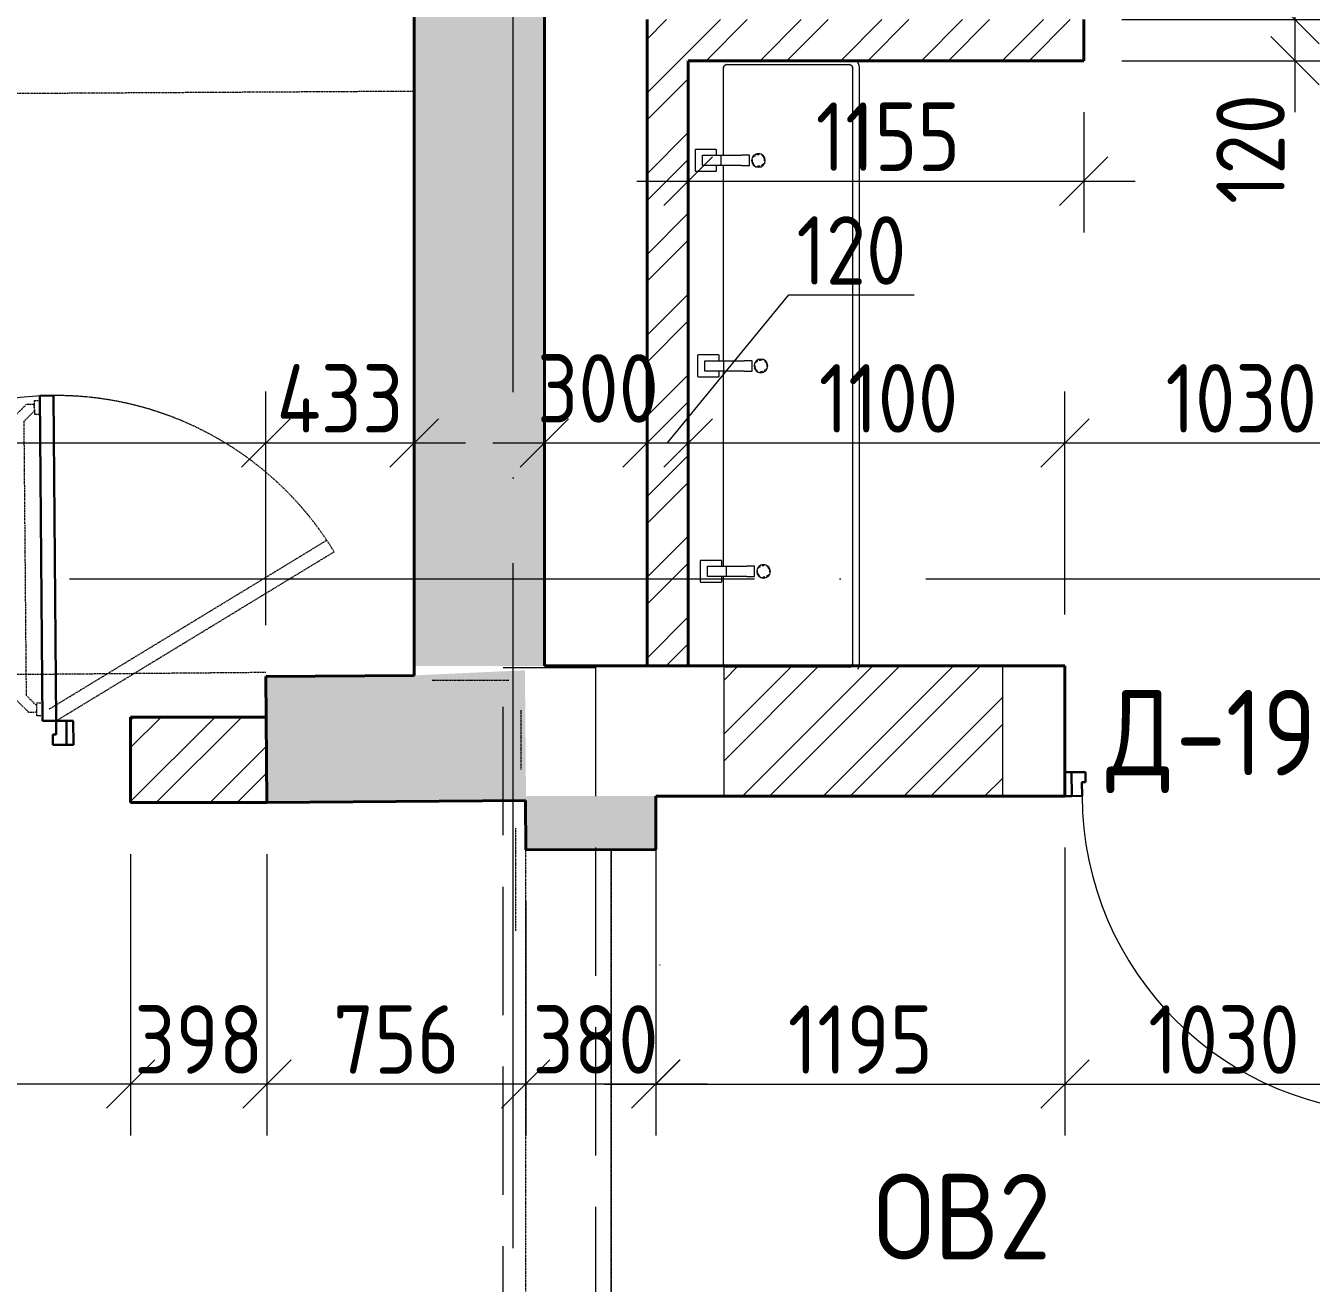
# Model space of a CAD drawing. Header units: millimetres. Extents: x -269164 to 430575, y -569542 to 36130.
# Drawn here: x 184469 to 188223, y -419422 to -415749 of the extents above; entities that cross this region are included whole.
import ezdxf

# ---------------------------------------------------------------- set-up
doc = ezdxf.new("R2010")
doc.units = ezdxf.units.MM
for name, pattern in [('ADSK_Линия сетки', [25, 20, -2.5, 0, -2.5]), ('ADSK_Сверху', [4.5, 3, -1.5]), ('ADSK_Штриховая_ш2 п1', [3, 2, -1]), ('GOST2.303 4', [7, 5, -2, 0])]:
    doc.linetypes.add(name, pattern=pattern)
for name, color, linetype, lineweight in [('Двери', 7, 'Continuous', 18), ('Каркас', 7, 'Continuous', 18), ('Марки', 7, 'Continuous', 20), ('Марки дверей', 7, 'Continuous', 20), ('Оси', 7, 'Continuous', 9), ('Перекрытие', 7, 'Continuous', 18), ('Размеры', 7, 'Continuous', 9), ('Сантехника', 7, 'Continuous', 18), ('Стены внутренние', 7, 'Continuous', 18), ('Стены штриховка', 7, 'Continuous', 18)]:
    doc.layers.add(name, color=color, linetype=linetype, lineweight=lineweight)
doc.layers.add('Линии', color=7, linetype='Continuous', lineweight=9, true_color=0x00a600)
doc.styles.add('GOST Common', font='GOST_Common.ttf', dxfattribs={"width": 0.9, "height": 200})
doc.styles.add('GOST Common_2', font='GOST_Common.ttf', dxfattribs={"width": 0.9, "height": 250})
doc.styles.add('ISOCPEUR_1', font='isocpeur.ttf', dxfattribs={"width": 0.9, "height": 250})
doc.dimstyles.new('ADSK_Основной_2_мм_Округление_до_1_мм_1', dxfattribs={"dimscale": 304.8, "dimtxt": 201.142999, "dimasz": 0.463911, "dimexe": 0.492126, "dimexo": 0.492126, "dimgap": 0.098425, "dimtad": 1, "dimdec": 0, "dimdsep": 46, "dimtxsty": 'GOST Common', "dimblk1": 'OBLIQUE', "dimblk2": 'OBLIQUE', "dimsah": 1, "dimcen": 0.09, "dimdle": 0.492126, "dimazin": 2, "dimtfac": 1, "dimtdec": 4, "dimtix": 1, "dimtmove": 1, "dimatfit": 3, "dimfxl": 1, "dimtvp": 1, "dimtolj": 1, "dimtzin": 0, "dimlwd": 20, "dimlwe": 20, "dimarcsym": 2})

# ---------------------------------------------------------------- blocks, each defined once
blk = doc.blocks.new('AC_Дверь_Двупольная - Д-16л 1700х2200h-2309824-03 План 3-го этажа маркировочный')
at = {"layer": 'Двери', "linetype": 'ADSK_Сверху', "lineweight": 9}
for p, q in [((720.3, 940.4), (677.5, 897.6)), ((744, 940.4), (720.3, 940.4)), ((760, 951), (744, 951)), ((744, 951), (744, 912.5)), ((744, 931.7), (744, 940.4)), ((744, 921.7), (713.9, 891.6)), ((744, 912.5), (760, 912.5)), ((677.5, 84.3), (677.5, 897.6)), ((713.9, 90.4), (713.9, 891.6)), ((-760, 651), (-744, 651)), ((-744, 651), (-744, 612.5)), ((-744, 631.7), (-744, 640.4)), ((-744, 640.4), (-720.3, 640.4)), ((-720.3, 640.4), (-677.5, 597.6)), ((-744, 612.5), (-760, 612.5)), ((-744, 621.7), (-713.9, 591.6)), ((-713.9, 90.4), (-713.9, 591.6)), ((-677.5, 84.3), (-677.5, 597.6)), ((-744, 60.3), (-713.9, 90.4)), ((-720.3, 41.5), (-677.5, 84.3)), ((720.3, 41.5), (677.5, 84.3)), ((744, 60.3), (713.9, 90.4)), ((-744, 69.5), (-760, 69.5)), ((-744, 31), (-744, 69.5)), ((-744, 41.5), (-720.3, 41.5)), ((744, 41.5), (720.3, 41.5)), ((744, 31), (744, 69.5)), ((744, 69.5), (760, 69.5)), ((-760, 31), (-744, 31)), ((760, 31), (744, 31))]:
    blk.add_line(p, q, dxfattribs=at)
at = {"layer": 'Двери', "lineweight": 30}
for p, q in [((800, 966), (760, 966)), ((760, 966), (760, 16)), ((800, 16), (800, 966)), ((-800, 666), (-760, 666)), ((-800, 16), (-800, 666)), ((-760, 666), (-760, 16)), ((-850, 16), (-830, 16)), ((-850, -54), (-850, 16)), ((-830, 16), (-800, 16)), ((-830, -54), (-830, 16)), ((-830, 16), (-830, -54)), ((-760, 16), (-800, 16)), ((-800, 16), (-800, -24)), ((760, 16), (800, 16)), ((830, 16), (800, 16)), ((800, 16), (800, -24)), ((830, -54), (830, 16)), ((850, 16), (830, 16)), ((830, 16), (830, -54)), ((850, -54), (850, 16)), ((-800, -24), (-790, -24)), ((-790, -24), (-790, -54)), ((800, -24), (790, -24)), ((790, -24), (790, -54)), ((-830, -54), (-850, -54)), ((-790, -54), (-830, -54)), ((790, -54), (830, -54)), ((830, -54), (850, -54))]:
    blk.add_line(p, q, dxfattribs=at)
at = {"layer": 'Двери'}
for centre, radius, start, end in [((800, 16), 950, 90, 180), ((-800, 16), 650, 360, 90)]:
    blk.add_arc(centre, radius, start, end, dxfattribs=at)
blk = doc.blocks.new('AC_Дверь_Однопольная - Д-19п 1030х2200h-1983139-02 План 2-го этажа маркировочный')
at = {"layer": 'Двери', "lineweight": 30}
for p, q in [((-465, 1120), (-425, 1120)), ((-465, 190), (-465, 1120)), ((-425, 1120), (-425, 190)), ((-515, 190), (-495, 190)), ((-515, 120), (-515, 190)), ((-495, 190), (-465, 190)), ((-495, 120), (-495, 190)), ((-495, 190), (-495, 120)), ((-425, 190), (-465, 190)), ((-465, 190), (-465, 150)), ((465, 190), (495, 190)), ((465, 150), (465, 190)), ((495, 190), (495, 120)), ((495, 190), (515, 190)), ((495, 120), (495, 190)), ((515, 190), (515, 120)), ((-495, 120), (-515, 120)), ((-455, 120), (-495, 120)), ((-465, 150), (-455, 150)), ((-455, 150), (-455, 120)), ((455, 150), (465, 150)), ((455, 120), (455, 150)), ((495, 120), (455, 120)), ((515, 120), (495, 120))]:
    blk.add_line(p, q, dxfattribs=at)
at = {"layer": 'Двери'}
blk.add_arc((-465, 190), 930, 0, 90, dxfattribs=at)
blk = doc.blocks.new('Раковина с 2-3 кранами для санузла - 500x1800 3 taps-V140-01 План 1-го этажа кладочный')
at = {"layer": 'Сантехника'}
for p, q in [((995, 510), (-745, 510)), ((-745, 490), (995, 490)), ((-755, 123.2), (-755, 480)), ((1005, 480), (1005, 123.2)), ((-460, 189.1), (-490, 189.1)), ((-490, 189.1), (-490, 166.1)), ((-460, 189.1), (-490, 189.1)), ((-460, 166.1), (-460, 189.1)), ((140, 196.6), (110, 196.6)), ((110, 196.6), (110, 173.6)), ((140, 196.6), (110, 196.6)), ((140, 173.6), (140, 196.6)), ((740, 204.1), (710, 204.1)), ((710, 204.1), (710, 181.1)), ((740, 204.1), (710, 204.1)), ((740, 181.1), (740, 204.1)), ((-490, 106.5), (-490, 166.1)), ((-460, 166.1), (-460, 106.5)), ((110, 114), (110, 173.6)), ((140, 173.6), (140, 114)), ((710, 121.5), (710, 181.1)), ((740, 181.1), (740, 121.5)), ((-490, 113.2), (-745, 113.2)), ((110, 113.2), (-460, 113.2)), ((110, 79), (110, 114)), ((140, 114), (110, 114)), ((140, 114), (140, 79)), ((710, 113.2), (140, 113.2)), ((710, 86.5), (710, 121.5)), ((740, 121.5), (710, 121.5)), ((740, 121.5), (740, 86.5)), ((995, 113.2), (740, 113.2)), ((-506.8, 91.2), (-506.8, 31.6)), ((-490, 93.1), (-504.9, 93.1)), ((-490, 71.5), (-490, 106.5)), ((-460, 106.5), (-490, 106.5)), ((-460, 106.5), (-460, 71.5)), ((-445.4, 93.1), (-460, 93.1)), ((-443.5, 31.6), (-443.5, 91.2)), ((93.2, 98.7), (93.2, 39.1)), ((110, 100.6), (95.1, 100.6)), ((110, 59), (110, 79)), ((154.6, 100.6), (140, 100.6)), ((140, 79), (140, 59)), ((156.5, 39.1), (156.5, 98.7)), ((693.2, 106.2), (693.2, 46.6)), ((710, 108.1), (695.1, 108.1)), ((710, 66.5), (710, 86.5)), ((754.6, 108.1), (740, 108.1)), ((740, 86.5), (740, 66.5)), ((756.5, 46.6), (756.5, 106.2)), ((-490, 51.5), (-490, 71.5)), ((-460, 51.5), (-490, 51.5)), ((-460, 71.5), (-460, 51.5)), ((94.7, 37.6), (155, 37.6)), ((140, 59), (110, 59)), ((694.7, 45.1), (755, 45.1)), ((740, 66.5), (710, 66.5)), ((-505.3, 30.1), (-445, 30.1))]:
    blk.add_line(p, q, dxfattribs=at)
at = {"layer": 'Сантехника', "flags": 128}
for points in [[(-745, 510), (-746.2, 510), (-747.4, 509.9), (-748.6, 509.8), (-749.8, 509.6), (-751, 509.4), (-752.1, 509.1), (-753.3, 508.8), (-754.4, 508.5), (-755.6, 508.1), (-756.7, 507.6), (-757.8, 507.1), (-758.9, 506.6), (-759.9, 506), (-760.9, 505.4), (-761.9, 504.8), (-762.9, 504.1), (-763.9, 503.3), (-764.8, 502.6), (-765.7, 501.7)], [(-755, 480), (-755, 480.4), (-755, 480.8), (-754.9, 481.2), (-754.9, 481.6), (-754.8, 482), (-754.7, 482.4), (-754.6, 482.8), (-754.5, 483.1), (-754.4, 483.5), (-754.2, 483.9), (-754, 484.3), (-753.9, 484.6), (-753.7, 485), (-753.5, 485.3), (-753.3, 485.6), (-753, 486), (-752.8, 486.3), (-752.5, 486.6), (-752.2, 486.9), (-752, 487.2), (-751.7, 487.4), (-751.4, 487.7), (-751.1, 488), (-750.7, 488.2), (-750.4, 488.4), (-750.1, 488.6), (-749.7, 488.8), (-749.4, 489), (-749, 489.2), (-748.6, 489.3), (-748.2, 489.5), (-747.9, 489.6), (-747.5, 489.7), (-747.1, 489.8), (-746.7, 489.9), (-746.3, 489.9), (-745.9, 490), (-745.5, 490), (-745.1, 490), (-745, 490)], [(-751, 488), (-751.3, 487.8), (-751.6, 487.5), (-751.9, 487.2), (-752.2, 487), (-752.4, 486.7)], [(-745, 490), (-745.4, 490), (-745.8, 490), (-746.2, 489.9), (-746.6, 489.9)], [(1010.2, 505.9), (1009.1, 506.5), (1008.1, 507), (1007, 507.5), (1005.9, 508), (1004.7, 508.4), (1003.6, 508.7), (1002.4, 509.1), (1001.3, 509.3), (1000.1, 509.6), (998.9, 509.7), (997.7, 509.9), (996.5, 510), (995.3, 510), (995, 510)], [(996.3, 489.9), (995.9, 490), (995.5, 490), (995.1, 490), (995, 490)], [(995, 490), (995.4, 490), (995.8, 490), (996.2, 489.9), (996.6, 489.9), (997, 489.8), (997.4, 489.7), (997.8, 489.6), (998.1, 489.5), (998.5, 489.4), (998.9, 489.2), (999.3, 489), (999.6, 488.9), (1000, 488.7), (1000.3, 488.5), (1000.6, 488.3), (1001, 488), (1001.3, 487.8), (1001.6, 487.5), (1001.9, 487.2), (1002.2, 487), (1002.4, 486.7), (1002.7, 486.4), (1003, 486.1), (1003.2, 485.7), (1003.4, 485.4), (1003.6, 485.1), (1003.8, 484.7), (1004, 484.4), (1004.2, 484), (1004.3, 483.6), (1004.5, 483.2), (1004.6, 482.9), (1004.7, 482.5), (1004.8, 482.1), (1004.9, 481.7), (1004.9, 481.3), (1005, 480.9), (1005, 480.5), (1005, 480.1), (1005, 480)], [(-754.9, 481.3), (-755, 480.9), (-755, 480.5), (-755, 480.1), (-755, 480)], [(1003, 486), (1002.8, 486.3), (1002.5, 486.6), (1002.2, 486.9), (1002, 487.2), (1001.7, 487.4)], [(1005, 480), (1005, 480.4), (1005, 480.8), (1004.9, 481.2), (1004.9, 481.6)], [(-755, 123.2), (-755, 122.8), (-755, 122.4), (-754.9, 122), (-754.9, 121.6)], [(-745, 113.2), (-745.4, 113.2), (-745.8, 113.2), (-746.2, 113.2), (-746.6, 113.3), (-747, 113.4), (-747.4, 113.5), (-747.8, 113.6), (-748.1, 113.7), (-748.5, 113.8), (-748.9, 114), (-749.3, 114.1), (-749.6, 114.3), (-750, 114.5), (-750.3, 114.7), (-750.6, 114.9), (-751, 115.2), (-751.3, 115.4), (-751.6, 115.7), (-751.9, 115.9), (-752.2, 116.2), (-752.4, 116.5), (-752.7, 116.8), (-753, 117.1), (-753.2, 117.4), (-753.4, 117.8), (-753.6, 118.1), (-753.8, 118.5), (-754, 118.8), (-754.2, 119.2), (-754.3, 119.5), (-754.5, 119.9), (-754.6, 120.3), (-754.7, 120.7), (-754.8, 121.1), (-754.9, 121.5), (-754.9, 121.9), (-755, 122.3), (-755, 122.7), (-755, 123.1), (-755, 123.2)], [(-753, 117.2), (-752.8, 116.9), (-752.5, 116.6), (-752.2, 116.3), (-752, 116), (-751.7, 115.7)], [(-746.3, 113.3), (-745.9, 113.2), (-745.5, 113.2), (-745.1, 113.2), (-745, 113.2)], [(1005, 123.2), (1005, 122.8), (1005, 122.4), (1004.9, 122), (1004.9, 121.6), (1004.8, 121.2), (1004.7, 120.8), (1004.6, 120.4), (1004.5, 120), (1004.4, 119.6), (1004.2, 119.3), (1004, 118.9), (1003.9, 118.6), (1003.7, 118.2), (1003.5, 117.9), (1003.3, 117.5), (1003, 117.2), (1002.8, 116.9), (1002.5, 116.6), (1002.2, 116.3), (1002, 116), (1001.7, 115.7), (1001.4, 115.5), (1001.1, 115.2), (1000.7, 115), (1000.4, 114.8), (1000.1, 114.5), (999.7, 114.4), (999.4, 114.2), (999, 114), (998.6, 113.9), (998.2, 113.7), (997.9, 113.6), (997.5, 113.5), (997.1, 113.4), (996.7, 113.3), (996.3, 113.3), (995.9, 113.2), (995.5, 113.2), (995.1, 113.2), (995, 113.2)], [(995, 113.2), (995.4, 113.2), (995.8, 113.2), (996.2, 113.2), (996.6, 113.3)], [(1001, 115.2), (1001.3, 115.4), (1001.6, 115.7), (1001.9, 115.9), (1002.2, 116.2), (1002.4, 116.5)], [(1004.9, 121.9), (1005, 122.3), (1005, 122.7), (1005, 123.1), (1005, 123.2)]]:
    blk.add_lwpolyline(points, dxfattribs=at)
at = {"layer": 'Сантехника'}
for centre, radius, start, end in [((-475, 215), 20, 0, 180), ((-475, 215), 18.2, 95.8453, 146.6627), ((-475, 215), 18.2, 85.131, 94.1833), ((-475, 215), 18.2, 52.7593, 62.7191), ((-475, 215), 16.3, 36.8749, 45), ((-475, 215), 16.3, 36.8749, 45), ((-475, 215), 18.2, 45, 49.4056), ((-475, 215), 18.2, 28.9833, 39.7338), ((125, 222.5), 20, 0, 180), ((125, 222.5), 18.2, 165.1578, 180), ((125, 222.5), 18.2, 95.8453, 146.6627), ((125, 222.5), 18.2, 85.131, 94.1833), ((125, 222.5), 18.2, 52.7593, 62.7191), ((125, 222.5), 16.3, 36.8749, 45), ((125, 222.5), 16.3, 36.8749, 45), ((125, 222.5), 18.2, 45, 49.4056), ((125, 222.5), 18.2, 28.9833, 39.7338), ((125, 222.5), 16.3, 0, 18.6206), ((125, 222.5), 16.3, 0, 18.6206), ((125, 222.5), 18.2, 0, 11.3408), ((725, 230), 20, 0, 180), ((725, 230), 20, 180, 360), ((725, 230), 18.2, 165.1578, 180), ((725, 230), 18.2, 180, 191.3408), ((725, 230), 16.3, 175.3673, 180), ((725, 230), 16.3, 175.3673, 180), ((725, 230), 16.3, 180, 198.6206), ((725, 230), 16.3, 180, 198.6206), ((725, 230), 18.2, 95.8453, 146.6627), ((725, 230), 18.2, 85.131, 94.1833), ((725, 230), 18.2, 52.7593, 62.7191), ((725, 230), 16.3, 36.8749, 45), ((725, 230), 16.3, 36.8749, 45), ((725, 230), 18.2, 45, 49.4056), ((725, 230), 18.2, 28.9833, 39.7338), ((725, 230), 16.3, 0, 18.6206), ((725, 230), 16.3, 0, 18.6206), ((725, 230), 16.3, 355.3673, 360), ((725, 230), 16.3, 355.3673, 360), ((725, 230), 18.2, 345.1578, 360), ((725, 230), 18.2, 0, 11.3408), ((-475, 215), 20, 180, 360), ((-475, 215), 18.2, 165.1578, 180), ((-475, 215), 18.2, 180, 191.3408), ((-475, 215), 16.3, 175.3673, 180), ((-475, 215), 16.3, 175.3673, 180), ((-475, 215), 16.3, 180, 198.6206), ((-475, 215), 16.3, 180, 198.6206), ((-475, 215), 18.2, 208.9833, 219.7338), ((-475, 215), 16.3, 216.8749, 225), ((-475, 215), 16.3, 216.8749, 225), ((-475, 215), 18.2, 225, 229.4056), ((-475, 215), 18.2, 232.7593, 242.7191), ((-475, 215), 18.2, 265.131, 274.1833), ((-475, 215), 18.2, 275.8453, 326.6627), ((-475, 215), 16.3, 0, 18.6206), ((-475, 215), 16.3, 0, 18.6206), ((-475, 215), 16.3, 355.3673, 360), ((-475, 215), 16.3, 355.3673, 360), ((-475, 215), 18.2, 345.1578, 360), ((-475, 215), 18.2, 0, 11.3408), ((125, 222.5), 20, 180, 360), ((125, 222.5), 18.2, 180, 191.3408), ((125, 222.5), 16.3, 175.3673, 180), ((125, 222.5), 16.3, 175.3673, 180), ((125, 222.5), 16.3, 180, 198.6206), ((125, 222.5), 16.3, 180, 198.6206), ((125, 222.5), 18.2, 208.9833, 219.7338), ((125, 222.5), 16.3, 216.8749, 225), ((125, 222.5), 16.3, 216.8749, 225), ((125, 222.5), 18.2, 225, 229.4056), ((125, 222.5), 18.2, 232.7593, 242.7191), ((125, 222.5), 18.2, 265.131, 274.1833), ((125, 222.5), 18.2, 275.8453, 326.6627), ((125, 222.5), 16.3, 355.3717, 360), ((125, 222.5), 16.3, 355.3717, 360), ((125, 222.5), 18.2, 345.1578, 360), ((725, 230), 18.2, 210.3973, 219.7338), ((725, 230), 16.3, 216.8749, 225), ((725, 230), 16.3, 216.8749, 225), ((725, 230), 18.2, 225, 229.4056), ((725, 230), 18.2, 232.7593, 242.7191), ((725, 230), 18.2, 265.131, 274.1833), ((725, 230), 18.2, 275.8453, 326.6627), ((-504.9, 91.2), 1.87, 90, 180), ((-504.9, 91.2), 1.87, 120, 150), ((-504.9, 91.2), 1.87, 120, 150), ((-504.9, 91.2), 1.87, 120, 150), ((-445.4, 91.2), 1.87, 0, 90), ((-445.4, 91.2), 1.87, 30, 60), ((-445.4, 91.2), 1.87, 30, 60), ((-445.4, 91.2), 1.87, 30, 60), ((95.1, 98.7), 1.87, 90, 180), ((95.1, 98.7), 1.87, 120, 150), ((95.1, 98.7), 1.87, 120, 150), ((95.1, 98.7), 1.87, 120, 150), ((154.6, 98.7), 1.87, 0, 90), ((154.6, 98.7), 1.87, 30, 60), ((154.6, 98.7), 1.87, 30, 60), ((154.6, 98.7), 1.87, 30, 60), ((695.1, 106.2), 1.87, 90, 180), ((695.1, 106.2), 1.87, 120, 150), ((695.1, 106.2), 1.87, 120, 150), ((695.1, 106.2), 1.87, 120, 150), ((754.6, 106.2), 1.87, 0, 90), ((754.6, 106.2), 1.87, 30, 60), ((754.6, 106.2), 1.87, 30, 60), ((754.6, 106.2), 1.87, 30, 60), ((94.7, 39.1), 1.49, 180, 270), ((155, 39.1), 1.49, 270, 360), ((694.7, 46.6), 1.49, 180, 270), ((755, 46.6), 1.49, 270, 360), ((-505.3, 31.6), 1.49, 180, 270), ((-445, 31.6), 1.49, 270, 360)]:
    blk.add_arc(centre, radius, start, end, dxfattribs=at)
blk = doc.blocks.new('_Oblique')
at = {"color": 0, "linetype": 'ByBlock', "lineweight": -2}
blk.add_line((-0.5, -0.5), (0.5, 0.5), dxfattribs=at)
blk = doc.blocks.new('*D12300')
at = {"layer": 'Defpoints', "color": 0, "transparency": 16777216}
for p in [(184775.8, -418018.3), (182775.9, -418041.6), (184775.8, -418839.8)]:
    blk.add_point(p, dxfattribs=at)
at = {"layer": 'Размеры', "color": 0, "lineweight": 20, "transparency": 16777216}
for p, q in [((184775.8, -418168.3), (184775.8, -418989.8)), ((182775.9, -418191.6), (182775.9, -418989.8)), ((182625.9, -418839.8), (184925.8, -418839.8))]:
    blk.add_line(p, q, dxfattribs=at)
at = {"layer": 'Размеры', "color": 0, "lineweight": 20, "transparency": 16777216, "xscale": 141.4, "yscale": 141.4, "zscale": 141.4, "rotation": 180}
blk.add_blockref('_Oblique', (182775.9, -418839.8), dxfattribs=at)
at = {"layer": 'Размеры', "color": 0, "lineweight": 20, "transparency": 16777216, "xscale": 141.4, "yscale": 141.4, "zscale": 141.4}
blk.add_blockref('_Oblique', (184775.8, -418839.8), dxfattribs=at)
at = {"layer": 'Размеры', "color": 0, "transparency": 16777216, "insert": (183775.9, -418709.8), "char_height": 200, "attachment_point": 5, "style": 'GOST Common'}
blk.add_mtext('\\A1;2000', dxfattribs=at)
blk = doc.blocks.new('*D12301')
at = {"layer": 'Defpoints', "color": 0, "transparency": 16777216}
for p in [(184775.8, -418018.3), (185173.8, -418018.3), (185173.8, -418839.8)]:
    blk.add_point(p, dxfattribs=at)
at = {"layer": 'Размеры', "color": 0, "lineweight": 20, "transparency": 16777216}
for p, q in [((184775.8, -418168.3), (184775.8, -418989.8)), ((185173.8, -418168.3), (185173.8, -418989.8)), ((184625.8, -418839.8), (185323.8, -418839.8))]:
    blk.add_line(p, q, dxfattribs=at)
at = {"layer": 'Размеры', "color": 0, "lineweight": 20, "transparency": 16777216, "xscale": 141.4, "yscale": 141.4, "zscale": 141.4, "rotation": 180}
blk.add_blockref('_Oblique', (184775.8, -418839.8), dxfattribs=at)
at = {"layer": 'Размеры', "color": 0, "lineweight": 20, "transparency": 16777216, "xscale": 141.4, "yscale": 141.4, "zscale": 141.4}
blk.add_blockref('_Oblique', (185173.8, -418839.8), dxfattribs=at)
at = {"layer": 'Размеры', "color": 0, "transparency": 16777216, "insert": (184974.8, -418709.8), "char_height": 200, "attachment_point": 5, "style": 'GOST Common'}
blk.add_mtext('\\A1;398', dxfattribs=at)
blk = doc.blocks.new('*D12302')
at = {"layer": 'Defpoints', "color": 0, "transparency": 16777216}
for p in [(185173.8, -418018.3), (185929.3, -418155.6), (185929.3, -418839.8)]:
    blk.add_point(p, dxfattribs=at)
at = {"layer": 'Размеры', "color": 0, "lineweight": 20, "transparency": 16777216}
for p, q in [((185173.8, -418168.3), (185173.8, -418989.8)), ((185929.3, -418305.6), (185929.3, -418989.8)), ((185023.8, -418839.8), (186079.3, -418839.8))]:
    blk.add_line(p, q, dxfattribs=at)
at = {"layer": 'Размеры', "color": 0, "lineweight": 20, "transparency": 16777216, "xscale": 141.4, "yscale": 141.4, "zscale": 141.4, "rotation": 180}
blk.add_blockref('_Oblique', (185173.8, -418839.8), dxfattribs=at)
at = {"layer": 'Размеры', "color": 0, "lineweight": 20, "transparency": 16777216, "xscale": 141.4, "yscale": 141.4, "zscale": 141.4}
blk.add_blockref('_Oblique', (185929.3, -418839.8), dxfattribs=at)
at = {"layer": 'Размеры', "color": 0, "transparency": 16777216, "insert": (185551.6, -418709.8), "char_height": 200, "attachment_point": 5, "style": 'GOST Common'}
blk.add_mtext('\\A1;756', dxfattribs=at)
blk = doc.blocks.new('*D12310')
at = {"layer": 'Defpoints', "color": 0, "transparency": 16777216}
for p in [(185170.6, -416967.7), (185170.6, -417650.3), (182441, -417673.6)]:
    blk.add_point(p, dxfattribs=at)
at = {"layer": 'Размеры', "color": 0, "lineweight": 20, "transparency": 16777216}
for p, q in [((182441, -417523.6), (182441, -416817.7)), ((185170.6, -417500.3), (185170.6, -416817.7)), ((182291, -416967.7), (185320.6, -416967.7))]:
    blk.add_line(p, q, dxfattribs=at)
at = {"layer": 'Размеры', "color": 0, "lineweight": 20, "transparency": 16777216, "xscale": 141.4, "yscale": 141.4, "zscale": 141.4, "rotation": 180}
blk.add_blockref('_Oblique', (182441, -416967.7), dxfattribs=at)
at = {"layer": 'Размеры', "color": 0, "lineweight": 20, "transparency": 16777216, "xscale": 141.4, "yscale": 141.4, "zscale": 141.4}
blk.add_blockref('_Oblique', (185170.6, -416967.7), dxfattribs=at)
at = {"layer": 'Размеры', "color": 0, "transparency": 16777216, "insert": (183724, -416837.7), "char_height": 200, "attachment_point": 5, "style": 'GOST Common'}
blk.add_mtext('\\A1;2730', dxfattribs=at)
blk = doc.blocks.new('*D12311')
at = {"layer": 'Defpoints', "color": 0, "transparency": 16777216}
for p in [(185603.7, -416967.7), (185170.6, -417650.3), (185603.7, -417646.6)]:
    blk.add_point(p, dxfattribs=at)
at = {"layer": 'Размеры', "color": 0, "lineweight": 20, "transparency": 16777216}
for p, q in [((185170.6, -417500.3), (185170.6, -416817.7)), ((185603.7, -417496.6), (185603.7, -416817.7)), ((185020.6, -416967.7), (185753.7, -416967.7))]:
    blk.add_line(p, q, dxfattribs=at)
at = {"layer": 'Размеры', "color": 0, "lineweight": 20, "transparency": 16777216, "xscale": 141.4, "yscale": 141.4, "zscale": 141.4, "rotation": 180}
blk.add_blockref('_Oblique', (185170.6, -416967.7), dxfattribs=at)
at = {"layer": 'Размеры', "color": 0, "lineweight": 20, "transparency": 16777216, "xscale": 141.4, "yscale": 141.4, "zscale": 141.4}
blk.add_blockref('_Oblique', (185603.7, -416967.7), dxfattribs=at)
at = {"layer": 'Размеры', "color": 0, "transparency": 16777216, "insert": (185387.2, -416837.7), "char_height": 200, "attachment_point": 5, "style": 'GOST Common'}
blk.add_mtext('\\A1;433', dxfattribs=at)
blk = doc.blocks.new('*D12312')
at = {"layer": 'Defpoints', "color": 0, "transparency": 16777216}
for p in [(186309, -417999), (187503.6, -417999), (187503.6, -418840.1)]:
    blk.add_point(p, dxfattribs=at)
at = {"layer": 'Размеры', "color": 0, "lineweight": 20, "transparency": 16777216}
for p, q in [((186309, -418149), (186309, -418990.1)), ((187503.6, -418149), (187503.6, -418990.1)), ((186159, -418840.1), (187653.6, -418840.1))]:
    blk.add_line(p, q, dxfattribs=at)
at = {"layer": 'Размеры', "color": 0, "lineweight": 20, "transparency": 16777216, "xscale": 141.4, "yscale": 141.4, "zscale": 141.4, "rotation": 180}
blk.add_blockref('_Oblique', (186309, -418840.1), dxfattribs=at)
at = {"layer": 'Размеры', "color": 0, "lineweight": 20, "transparency": 16777216, "xscale": 141.4, "yscale": 141.4, "zscale": 141.4}
blk.add_blockref('_Oblique', (187503.6, -418840.1), dxfattribs=at)
at = {"layer": 'Размеры', "color": 0, "transparency": 16777216, "insert": (186906.3, -418710.1), "char_height": 200, "attachment_point": 5, "style": 'GOST Common'}
blk.add_mtext('\\A1;1195', dxfattribs=at)
blk = doc.blocks.new('*D12313')
at = {"layer": 'Defpoints', "color": 0, "transparency": 16777216}
for p in [(185929.3, -418155.6), (186309.3, -418154.9), (186309.3, -418839.8)]:
    blk.add_point(p, dxfattribs=at)
at = {"layer": 'Размеры', "color": 0, "lineweight": 20, "transparency": 16777216}
for p, q in [((185929.3, -418305.6), (185929.3, -418989.8)), ((186309.3, -418304.9), (186309.3, -418989.8)), ((185779.3, -418839.8), (186459.3, -418839.8))]:
    blk.add_line(p, q, dxfattribs=at)
at = {"layer": 'Размеры', "color": 0, "lineweight": 20, "transparency": 16777216, "xscale": 141.4, "yscale": 141.4, "zscale": 141.4, "rotation": 180}
blk.add_blockref('_Oblique', (185929.3, -418839.8), dxfattribs=at)
at = {"layer": 'Размеры', "color": 0, "lineweight": 20, "transparency": 16777216, "xscale": 141.4, "yscale": 141.4, "zscale": 141.4}
blk.add_blockref('_Oblique', (186309.3, -418839.8), dxfattribs=at)
at = {"layer": 'Размеры', "color": 0, "transparency": 16777216, "insert": (186133.2, -418709.8), "char_height": 200, "attachment_point": 5, "style": 'GOST Common'}
blk.add_mtext('\\A1;380', dxfattribs=at)
blk = doc.blocks.new('*D12314')
at = {"layer": 'Defpoints', "color": 0, "transparency": 16777216}
for p in [(188533.6, -417995), (187503.6, -417999), (188533.6, -418840.1)]:
    blk.add_point(p, dxfattribs=at)
at = {"layer": 'Размеры', "color": 0, "lineweight": 20, "transparency": 16777216}
for p, q in [((188533.6, -418145), (188533.6, -418990.1)), ((187503.6, -418149), (187503.6, -418990.1)), ((187353.6, -418840.1), (188683.6, -418840.1))]:
    blk.add_line(p, q, dxfattribs=at)
at = {"layer": 'Размеры', "color": 0, "lineweight": 20, "transparency": 16777216, "xscale": 141.4, "yscale": 141.4, "zscale": 141.4, "rotation": 180}
blk.add_blockref('_Oblique', (187503.6, -418840.1), dxfattribs=at)
at = {"layer": 'Размеры', "color": 0, "lineweight": 20, "transparency": 16777216, "xscale": 141.4, "yscale": 141.4, "zscale": 141.4}
blk.add_blockref('_Oblique', (188533.6, -418840.1), dxfattribs=at)
at = {"layer": 'Размеры', "color": 0, "transparency": 16777216, "insert": (187968, -418710.1), "char_height": 200, "attachment_point": 5, "style": 'GOST Common'}
blk.add_mtext('\\A1;1030', dxfattribs=at)
blk = doc.blocks.new('*D12344')
at = {"layer": 'Defpoints', "color": 0, "transparency": 16777216}
for p in [(186283.7, -416967.7), (185983.7, -417619), (186283.7, -417619)]:
    blk.add_point(p, dxfattribs=at)
at = {"layer": 'Размеры', "color": 0, "lineweight": 20, "transparency": 16777216}
for p, q in [((185983.7, -417469), (185983.7, -416817.7)), ((186283.7, -417469), (186283.7, -416817.7)), ((185833.7, -416967.7), (186433.7, -416967.7))]:
    blk.add_line(p, q, dxfattribs=at)
at = {"layer": 'Размеры', "color": 0, "lineweight": 20, "transparency": 16777216, "xscale": 141.4, "yscale": 141.4, "zscale": 141.4, "rotation": 180}
blk.add_blockref('_Oblique', (185983.7, -416967.7), dxfattribs=at)
at = {"layer": 'Размеры', "color": 0, "lineweight": 20, "transparency": 16777216, "xscale": 141.4, "yscale": 141.4, "zscale": 141.4}
blk.add_blockref('_Oblique', (186283.7, -416967.7), dxfattribs=at)
at = {"layer": 'Размеры', "color": 0, "transparency": 16777216, "insert": (186140.2, -416808.7), "char_height": 200, "attachment_point": 5, "style": 'GOST Common'}
blk.add_mtext('\\A1;300', dxfattribs=at)
blk = doc.blocks.new('*D12345')
at = {"layer": 'Defpoints', "color": 0, "transparency": 16777216}
for p in [(186403.7, -416967.7), (186283.7, -417619), (186403.7, -417619)]:
    blk.add_point(p, dxfattribs=at)
at = {"layer": 'Размеры', "color": 0, "lineweight": 20, "transparency": 16777216}
for p, q in [((186343.7, -416967.7), (186697.2, -416535.8)), ((186697.2, -416535.8), (187063.2, -416535.8)), ((186283.7, -417469), (186283.7, -416817.7)), ((186403.7, -417469), (186403.7, -416817.7)), ((186133.7, -416967.7), (186553.7, -416967.7))]:
    blk.add_line(p, q, dxfattribs=at)
at = {"layer": 'Размеры', "color": 0, "lineweight": 20, "transparency": 16777216, "xscale": 141.4, "yscale": 141.4, "zscale": 141.4, "rotation": 180}
blk.add_blockref('_Oblique', (186283.7, -416967.7), dxfattribs=at)
at = {"layer": 'Размеры', "color": 0, "lineweight": 20, "transparency": 16777216, "xscale": 141.4, "yscale": 141.4, "zscale": 141.4}
blk.add_blockref('_Oblique', (186403.7, -416967.7), dxfattribs=at)
at = {"layer": 'Размеры', "color": 0, "transparency": 16777216, "insert": (186880.2, -416405.8), "char_height": 200, "attachment_point": 5, "style": 'GOST Common'}
blk.add_mtext('\\A1;120', dxfattribs=at)
blk = doc.blocks.new('*D12354')
at = {"layer": 'Defpoints', "color": 0, "transparency": 16777216}
for p in [(188533.6, -416967.7), (187503.6, -417619), (188533.6, -417614.7)]:
    blk.add_point(p, dxfattribs=at)
at = {"layer": 'Размеры', "color": 0, "lineweight": 20, "transparency": 16777216}
for p, q in [((187503.6, -417469), (187503.6, -416817.7)), ((188533.6, -417464.7), (188533.6, -416817.7)), ((187353.6, -416967.7), (188683.6, -416967.7))]:
    blk.add_line(p, q, dxfattribs=at)
at = {"layer": 'Размеры', "color": 0, "lineweight": 20, "transparency": 16777216, "xscale": 141.4, "yscale": 141.4, "zscale": 141.4, "rotation": 180}
blk.add_blockref('_Oblique', (187503.6, -416967.7), dxfattribs=at)
at = {"layer": 'Размеры', "color": 0, "lineweight": 20, "transparency": 16777216, "xscale": 141.4, "yscale": 141.4, "zscale": 141.4}
blk.add_blockref('_Oblique', (188533.6, -416967.7), dxfattribs=at)
at = {"layer": 'Размеры', "color": 0, "transparency": 16777216, "insert": (188018.6, -416837.7), "char_height": 200, "attachment_point": 5, "style": 'GOST Common'}
blk.add_mtext('\\A1;1030', dxfattribs=at)
blk = doc.blocks.new('*D12346')
at = {"layer": 'Defpoints', "color": 0, "transparency": 16777216}
for p in [(186403.7, -415851.8), (187558.7, -415851.8), (187558.7, -416203.5)]:
    blk.add_point(p, dxfattribs=at)
at = {"layer": 'Размеры', "color": 0, "lineweight": 20, "transparency": 16777216}
for p, q in [((186403.7, -416001.8), (186403.7, -416353.5)), ((187558.7, -416001.8), (187558.7, -416353.5)), ((186253.7, -416203.5), (187708.7, -416203.5))]:
    blk.add_line(p, q, dxfattribs=at)
at = {"layer": 'Размеры', "color": 0, "lineweight": 20, "transparency": 16777216, "xscale": 141.4, "yscale": 141.4, "zscale": 141.4, "rotation": 180}
blk.add_blockref('_Oblique', (186403.7, -416203.5), dxfattribs=at)
at = {"layer": 'Размеры', "color": 0, "lineweight": 20, "transparency": 16777216, "xscale": 141.4, "yscale": 141.4, "zscale": 141.4}
blk.add_blockref('_Oblique', (187558.7, -416203.5), dxfattribs=at)
at = {"layer": 'Размеры', "color": 0, "transparency": 16777216, "insert": (186987, -416073.5), "char_height": 200, "attachment_point": 5, "style": 'GOST Common'}
blk.add_mtext('\\A1;1155', dxfattribs=at)
blk = doc.blocks.new('*D12347')
at = {"layer": 'Defpoints', "color": 0, "transparency": 16777216}
for p in [(187519.6, -415731.8), (188175.7, -415731.8), (187519.6, -415851.8)]:
    blk.add_point(p, dxfattribs=at)
at = {"layer": 'Размеры', "color": 0, "lineweight": 20, "transparency": 16777216}
for p, q in [((188175.7, -416001.8), (188175.7, -415581.8)), ((187669.6, -415731.8), (188325.7, -415731.8)), ((187669.6, -415851.8), (188325.7, -415851.8))]:
    blk.add_line(p, q, dxfattribs=at)
at = {"layer": 'Размеры', "color": 0, "lineweight": 20, "transparency": 16777216, "xscale": 141.4, "yscale": 141.4, "zscale": 141.4}
for p, rotation in [((188175.7, -415731.8), 90), ((188175.7, -415851.8), 270)]:
    blk.add_blockref('_Oblique', p, dxfattribs=dict(at, rotation=rotation))
at = {"layer": 'Размеры', "color": 0, "transparency": 16777216, "insert": (188045.7, -416109.6), "char_height": 200, "attachment_point": 5, "rotation": 90, "style": 'GOST Common'}
blk.add_mtext('\\A1;120', dxfattribs=at)
blk = doc.blocks.new('*D12520')
at = {"layer": 'Defpoints', "color": 0, "transparency": 16777216}
for p in [(187503.6, -416967.7), (186403.7, -417619), (187503.6, -417614.7)]:
    blk.add_point(p, dxfattribs=at)
at = {"layer": 'Размеры', "color": 0, "lineweight": 20, "transparency": 16777216}
for p, q in [((186403.7, -417469), (186403.7, -416817.7)), ((187503.6, -417464.7), (187503.6, -416817.7)), ((186253.7, -416967.7), (187653.6, -416967.7))]:
    blk.add_line(p, q, dxfattribs=at)
at = {"layer": 'Размеры', "color": 0, "lineweight": 20, "transparency": 16777216, "xscale": 141.4, "yscale": 141.4, "zscale": 141.4, "rotation": 180}
blk.add_blockref('_Oblique', (186403.7, -416967.7), dxfattribs=at)
at = {"layer": 'Размеры', "color": 0, "lineweight": 20, "transparency": 16777216, "xscale": 141.4, "yscale": 141.4, "zscale": 141.4}
blk.add_blockref('_Oblique', (187503.6, -416967.7), dxfattribs=at)
at = {"layer": 'Размеры', "color": 0, "transparency": 16777216, "insert": (186988.6, -416837.7), "char_height": 200, "attachment_point": 5, "style": 'GOST Common'}
blk.add_mtext('\\A1;1100', dxfattribs=at)

msp = doc.modelspace()

# ---------------------------------------------------------------- hatches: boundary and pattern name
at = {"layer": 'Стены внутренние', "true_color": 0xc0c0c0}
for points in [[(185654.8, -417619.04), (185983.71, -417619.04), (185983.71, -410213.29), (185603.71, -410213.29), (185603.71, -417619.04), (185654.41, -417619.04)], [(185173.78, -418018.27), (185930.29, -418011.82), (185927.05, -417631.83), (185603.71, -417646.59), (185170.64, -417650.29), (185173.59, -417996.93)], [(185929.33, -418155.62), (186309.33, -418154.88), (186309.02, -417999.04), (185930.18, -417999.04), (185929.33, -418011.83), (185929.05, -418011.83), (185929.24, -418112.52)]]:
    msp.add_hatch(color=9, dxfattribs=at).paths.add_polyline_path(points)
at = {"layer": 'Стены внутренние', "lineweight": 9}
h = msp.add_hatch(dxfattribs=at)
h.set_pattern_fill('FP_2', color=256, style=0, pattern_type=2)
h.set_pattern_definition([(45, (178170.9, -433016.43), (-117.8655, 117.8655), []), (45, (178249.48, -433016.43), (-117.8655, 117.8655), [])])
h.paths.add_polyline_path([(187558.71, -415851.8), (187558.71, -415731.8), (186283.71, -415731.8), (186283.71, -417619.04), (186403.71, -417619.04), (186403.71, -415851.8), (187504.65, -415851.8)])
h = msp.add_hatch(dxfattribs=at)
h.set_pattern_fill('FP_2', color=256, style=0, pattern_type=2)
h.set_pattern_definition([(45, (178182.9, -430621.92), (-117.8655, 117.8655), []), (45, (178261.48, -430621.92), (-117.8655, 117.8655), [])])
h.paths.add_polyline_path([(186508.46, -417999.04), (187321.45, -417998.49), (187321.45, -417619.04), (186508.46, -417619.04), (186508.46, -417996.93)])
h = msp.add_hatch(dxfattribs=at)
h.set_pattern_fill('FP_2', color=256, style=0, pattern_type=2)
h.set_pattern_definition([(45, (176527.19, -430742.12), (-117.8655, 117.8655), []), (45, (176605.76, -430742.12), (-117.8655, 117.8655), [])])
h.paths.add_polyline_path([(185173.78, -418018.28), (185173.78, -417768.28), (184775.83, -417768.27), (184775.83, -418018.27)])

# ---------------------------------------------------------------- linework, layer by layer
at = {"layer": 'Каркас', "color": 253, "linetype": 'ADSK_Сверху', "true_color": 0xaaaaaa}
for p, q in [((185603.71, -415718.84), (185603.71, -415940.15)), ((181933.44, -415961.27), (185603.71, -415940.15)), ((185928.55, -418011.83), (185928.55, -421685.13)), ((185928.55, -418011.83), (185929.05, -418011.83)), ((185929.05, -418011.83), (185929.33, -418155.62)), ((185929.33, -418155.62), (186178.55, -418155.14)), ((186178.55, -418155.14), (186178.55, -421520.29))]:
    msp.add_line(p, q, dxfattribs=at)
at = {"layer": 'Каркас', "color": 253, "linetype": 'ADSK_Сверху', "true_color": 0xb2b2b2}
for p, q in [((185929.05, -418011.83), (185928.55, -418011.83)), ((185928.55, -418011.83), (185928.55, -421685.13)), ((185929.33, -418155.62), (185929.05, -418011.83)), ((186178.55, -418155.14), (185929.33, -418155.62)), ((186178.55, -421520.29), (186178.55, -418155.14))]:
    msp.add_line(p, q, dxfattribs=at)
at = {"layer": 'Каркас', "color": 30, "linetype": 'GOST2.303 4', "ltscale": 75, "true_color": 0xf26722}
msp.add_lwpolyline([(185863.17, -417623.95), (186133.17, -417623.95), (186133.17, -421788.69), (185863.17, -421788.69), (185863.17, -417623.95)], dxfattribs=at)
at = {"layer": 'Линии', "linetype": 'ADSK_Штриховая_ш2 п1'}
for p, q in [((184537.6, -417745.32), (185349.21, -417251.57)), ((184558.39, -417779.49), (185370, -417285.74))]:
    msp.add_line(p, q, dxfattribs=at)
msp.add_arc((184558.39, -417779.49), 950, 31.31464, 90.55209, dxfattribs=at)
at = {"layer": 'Оси', "linetype": 'ADSK_Линия сетки', "ltscale": 100}
for p, q in [((185892.82, -439320.18), (185892.82, -408953.12)), ((167096.68, -417365.13), (235324.62, -417365.13))]:
    msp.add_line(p, q, dxfattribs=at)
at = {"layer": 'Перекрытие', "color": 9, "linetype": 'ADSK_Сверху', "true_color": 0xaad4d4}
msp.add_line((185900.58, -418392.91), (185900.58, -418092.91), dxfattribs=at)
at = {"layer": 'Стены внутренние', "lineweight": 40}
for p, q in [((185603.71, -410213.29), (185603.71, -417646.59)), ((185983.71, -417619.04), (185983.71, -410213.29)), ((186283.71, -415731.8), (186283.71, -417619.04)), ((187558.71, -415851.8), (187558.71, -415731.8)), ((186403.71, -415851.8), (187558.71, -415851.8)), ((186403.71, -417619.04), (186403.71, -415851.8)), ((187503.6, -417619.03), (185983.71, -417619.04)), ((187503.6, -417999.04), (187503.6, -417619.03)), ((185170.64, -417650.29), (185603.71, -417646.59)), ((185173.78, -418018.27), (185170.64, -417650.29)), ((184775.83, -417768.27), (185172.82, -417768.27)), ((184775.83, -418018.27), (184775.83, -417768.27)), ((185173.78, -418018.27), (184775.83, -418018.27)), ((185173.78, -418018.27), (185929.05, -418011.83)), ((185929.05, -418011.83), (185929.33, -418155.62)), ((186309.33, -418154.88), (186309.02, -417999.04)), ((186309.02, -417999.04), (187503.6, -417999.04)), ((185929.33, -418155.62), (186309.33, -418154.88))]:
    msp.add_line(p, q, dxfattribs=at)
at = {"layer": 'Стены внутренние'}
for p, q in [((186508.46, -417999.04), (186508.46, -417619.04)), ((187321.45, -417619.04), (187503.6, -417619.03)), ((187321.45, -417619.04), (187321.45, -417999.04))]:
    msp.add_line(p, q, dxfattribs=at)
at = {"layer": 'Стены внутренние', "color": 253, "linetype": 'ADSK_Сверху', "true_color": 0xaaaaaa}
for p, q in [((185170.53, -417638.29), (182440.92, -417661.59)), ((185879.58, -417661.17), (185654.59, -417662.03)), ((185915.14, -417748.05), (185915.48, -417921.03))]:
    msp.add_line(p, q, dxfattribs=at)
at = {"layer": 'Стены штриховка'}
for p, q in [((186508.46, -417619.04), (186261.25, -417619.04)), ((186321.64, -418492.91), (186319.64, -418492.91)), ((186321.64, -418492.91), (186319.64, -418492.91))]:
    msp.add_line(p, q, dxfattribs=at)

# ---------------------------------------------------------------- block references
at = {"layer": 'Двери', "linetype": 'ADSK_Сверху', "lineweight": 9, "rotation": 0.4890445236925678}
msp.add_blockref('AC_Дверь_Двупольная - Д-16л 1700х2200h-2309824-03 План 3-го этажа маркировочный', (183758.56, -417802.32), dxfattribs=at)
at = {"layer": 'Двери', "rotation": 180.2248707922039}
msp.add_blockref('AC_Дверь_Однопольная - Д-19п 1030х2200h-1983139-02 План 2-го этажа маркировочный', (188017.85, -417807.02), dxfattribs=at)
at = {"layer": 'Сантехника', "rotation": 269.9999999999999}
msp.add_blockref('Раковина с 2-3 кранами для санузла - 500x1800 3 taps-V140-01 План 1-го этажа кладочный', (186393.71, -416617.84), dxfattribs=at)

# ---------------------------------------------------------------- texts
at = {"layer": 'Марки', "color": 30, "lineweight": 40, "true_color": 0xf26722, "style": 'ISOCPEUR_1', "width": 0.9}
msp.add_text('ОВ2', height=250, dxfattribs=at).set_placement((186945.71, -419352.32))
at = {"layer": 'Марки дверей', "lineweight": 9, "char_height": 250, "attachment_point": 1, "style": 'GOST Common_2'}
for s, insert, width in [('\\fGOST Common|b0|i0|c204|p34|;\\W.9;Д', (187624.99, -417688.89), 245.3164), ('-19', (187827.39, -417688.89), 526.7087)]:
    msp.add_mtext(s, dxfattribs=dict(at, insert=insert, width=width))

# ---------------------------------------------------------------- dimensions: what is measured, and where the dimension line sits
at = {"layer": 'Размеры', "color": 18, "true_color": 0x000000}
dim = msp.add_linear_dim(base=(188175.66, -415731.8), p1=(187519.65, -415851.8), p2=(187519.65, -415731.8), angle=90, dimstyle='ADSK_Основной_2_мм_Округление_до_1_мм_1', override={"dimpost": '<>'}, dxfattribs=at)
dim.commit()
dim.dimension.update_dxf_attribs({"geometry": '*D12347', "text_midpoint": (188175.66, -416109.62), "dimtype": 160})
for base, p1, p2, picture, middle in [((187558.71, -416203.54), (186403.71, -415851.8), (187558.71, -415851.8), '*D12346', (186987.04, -416203.54)), ((186403.71, -416967.75), (186283.71, -417619.04), (186403.71, -417619.04), '*D12345', (186727.17, -416535.76)), ((186283.71, -416967.75), (185983.71, -417619.04), (186283.71, -417619.04), '*D12344', (186140.23, -416938.71)), ((185170.64, -416967.75), (182441.03, -417673.59), (185170.64, -417650.29), '*D12310', (183724.03, -416967.75)), ((185603.71, -416967.75), (185170.64, -417650.29), (185603.71, -417646.59), '*D12311', (185387.17, -416967.75)), ((187503.6, -416967.75), (186403.71, -417619.04), (187503.6, -417614.66), '*D12520', (186988.6, -416967.75)), ((188533.6, -416967.75), (187503.6, -417619.03), (188533.6, -417614.66), '*D12354', (188018.6, -416967.75)), ((188533.59, -418840.14), (187503.6, -417999.04), (188533.59, -417995), '*D12314', (187968, -418840.14)), ((184775.83, -418839.84), (182775.89, -418041.57), (184775.83, -418018.27), '*D12300', (183775.86, -418839.84)), ((185173.78, -418839.84), (184775.83, -418018.27), (185173.78, -418018.27), '*D12301', (184974.8, -418839.84)), ((185929.33, -418839.84), (185173.78, -418018.27), (185929.33, -418155.62), '*D12302', (185551.55, -418839.84)), ((187503.6, -418840.14), (186309.02, -417999.04), (187503.6, -417999.04), '*D12312', (186906.31, -418840.14)), ((186309.33, -418839.84), (185929.33, -418155.62), (186309.33, -418154.88), '*D12313', (186133.17, -418839.84))]:
    dim = msp.add_linear_dim(base=base, p1=p1, p2=p2, dimstyle='ADSK_Основной_2_мм_Округление_до_1_мм_1', override={"dimpost": '<>'}, dxfattribs=at)
    dim.commit()
    dim.dimension.update_dxf_attribs({"geometry": picture, "text_midpoint": middle, "dimtype": 160})

doc.saveas('drawing.dxf')
